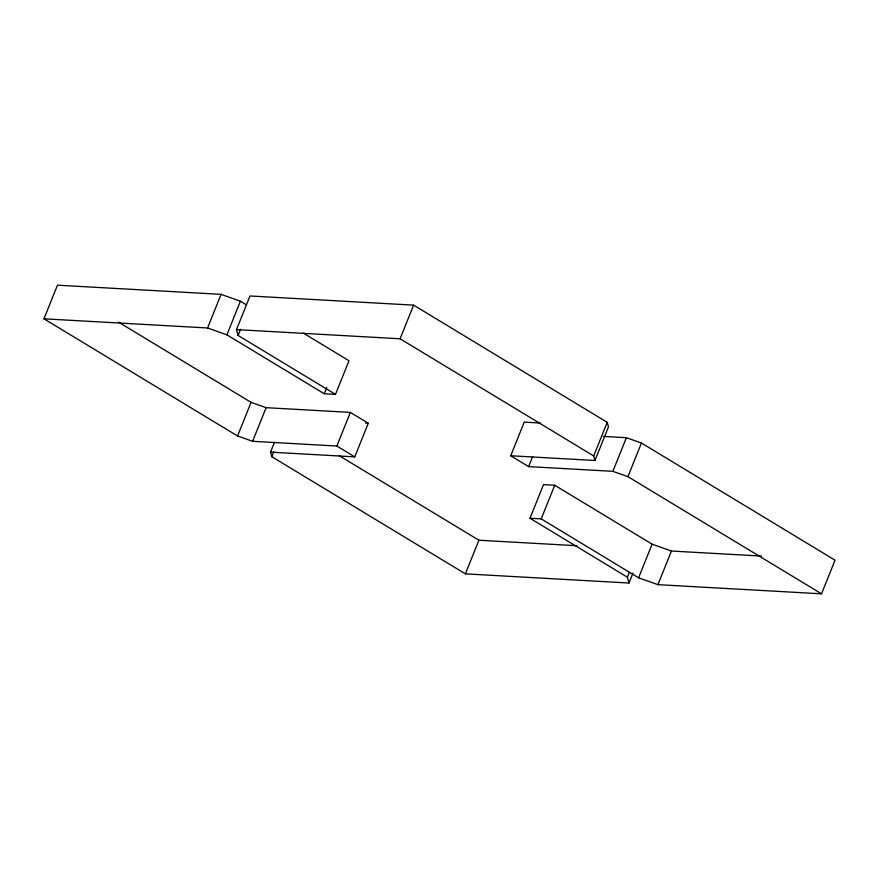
<?xml version="1.0" encoding="UTF-8"?>
<svg xmlns="http://www.w3.org/2000/svg" width="879" height="879" viewBox="0 0 879 879"><rect width="100%" height="100%" fill="white"/><g stroke="black" fill="none" stroke-linecap="round" stroke-linejoin="round"><path stroke-width="1.32" d="M118.489 322.11L251.075 402.351L266.117 407.669L350.369 412.394L368.29 423.238L354.764 456.871L336.844 446.027L252.603 441.302L237.561 435.984L43.95 318.813L57.476 285.181L221.079 294.344L240.406 301.189L246.274 304.738M43.95 318.813L207.565 327.977L221.079 294.344M303.244 333.053L348.996 360.742L335.481 394.374L324.263 393.748L226.892 334.822L240.406 301.189M335.481 394.374L238.11 335.448L236.484 329.603L249.999 295.97L413.613 305.145L607.213 422.305L608.477 426.853L594.962 460.486L510.71 455.761L524.236 422.129L540.541 423.052M238.11 335.448L240.604 329.218M237.561 435.984L251.075 402.351M252.603 441.302L266.117 407.669M633.001 573.064L629.001 583.03L465.387 573.855L271.787 456.695L270.523 452.147L274.523 442.181M271.787 456.695L273.787 451.707M324.263 393.748L326.768 387.518M336.844 446.027L350.369 412.394M236.484 329.603L400.088 338.778L413.613 305.145M465.387 573.855L478.912 540.222L577.074 545.727M510.71 455.761L528.631 466.606L532.641 456.64M629.001 583.03L627.375 577.184L530.004 518.258L543.519 484.626L554.737 485.252L652.108 544.178L671.435 551.023L761.423 556.066M530.004 518.258L541.222 518.885L554.737 485.252M594.962 460.486L593.699 455.937L607.213 422.305M528.631 466.606L612.883 471.331L626.397 437.698L641.439 443.016L835.05 560.187L821.524 593.819L657.921 584.656L638.593 577.811L541.222 518.885M821.524 593.819L627.925 476.649L641.439 443.016M627.375 577.184L629.375 572.207M638.593 577.811L652.108 544.178M657.921 584.656L671.435 551.023M365.565 423.085L368.29 423.238M603.302 436.402L626.397 437.698M270.523 452.147L354.764 456.871M207.565 327.977L226.892 334.822M612.883 471.331L627.925 476.649M400.088 338.778L593.699 455.937M339.272 455.729L478.912 540.222"/></g></svg>
